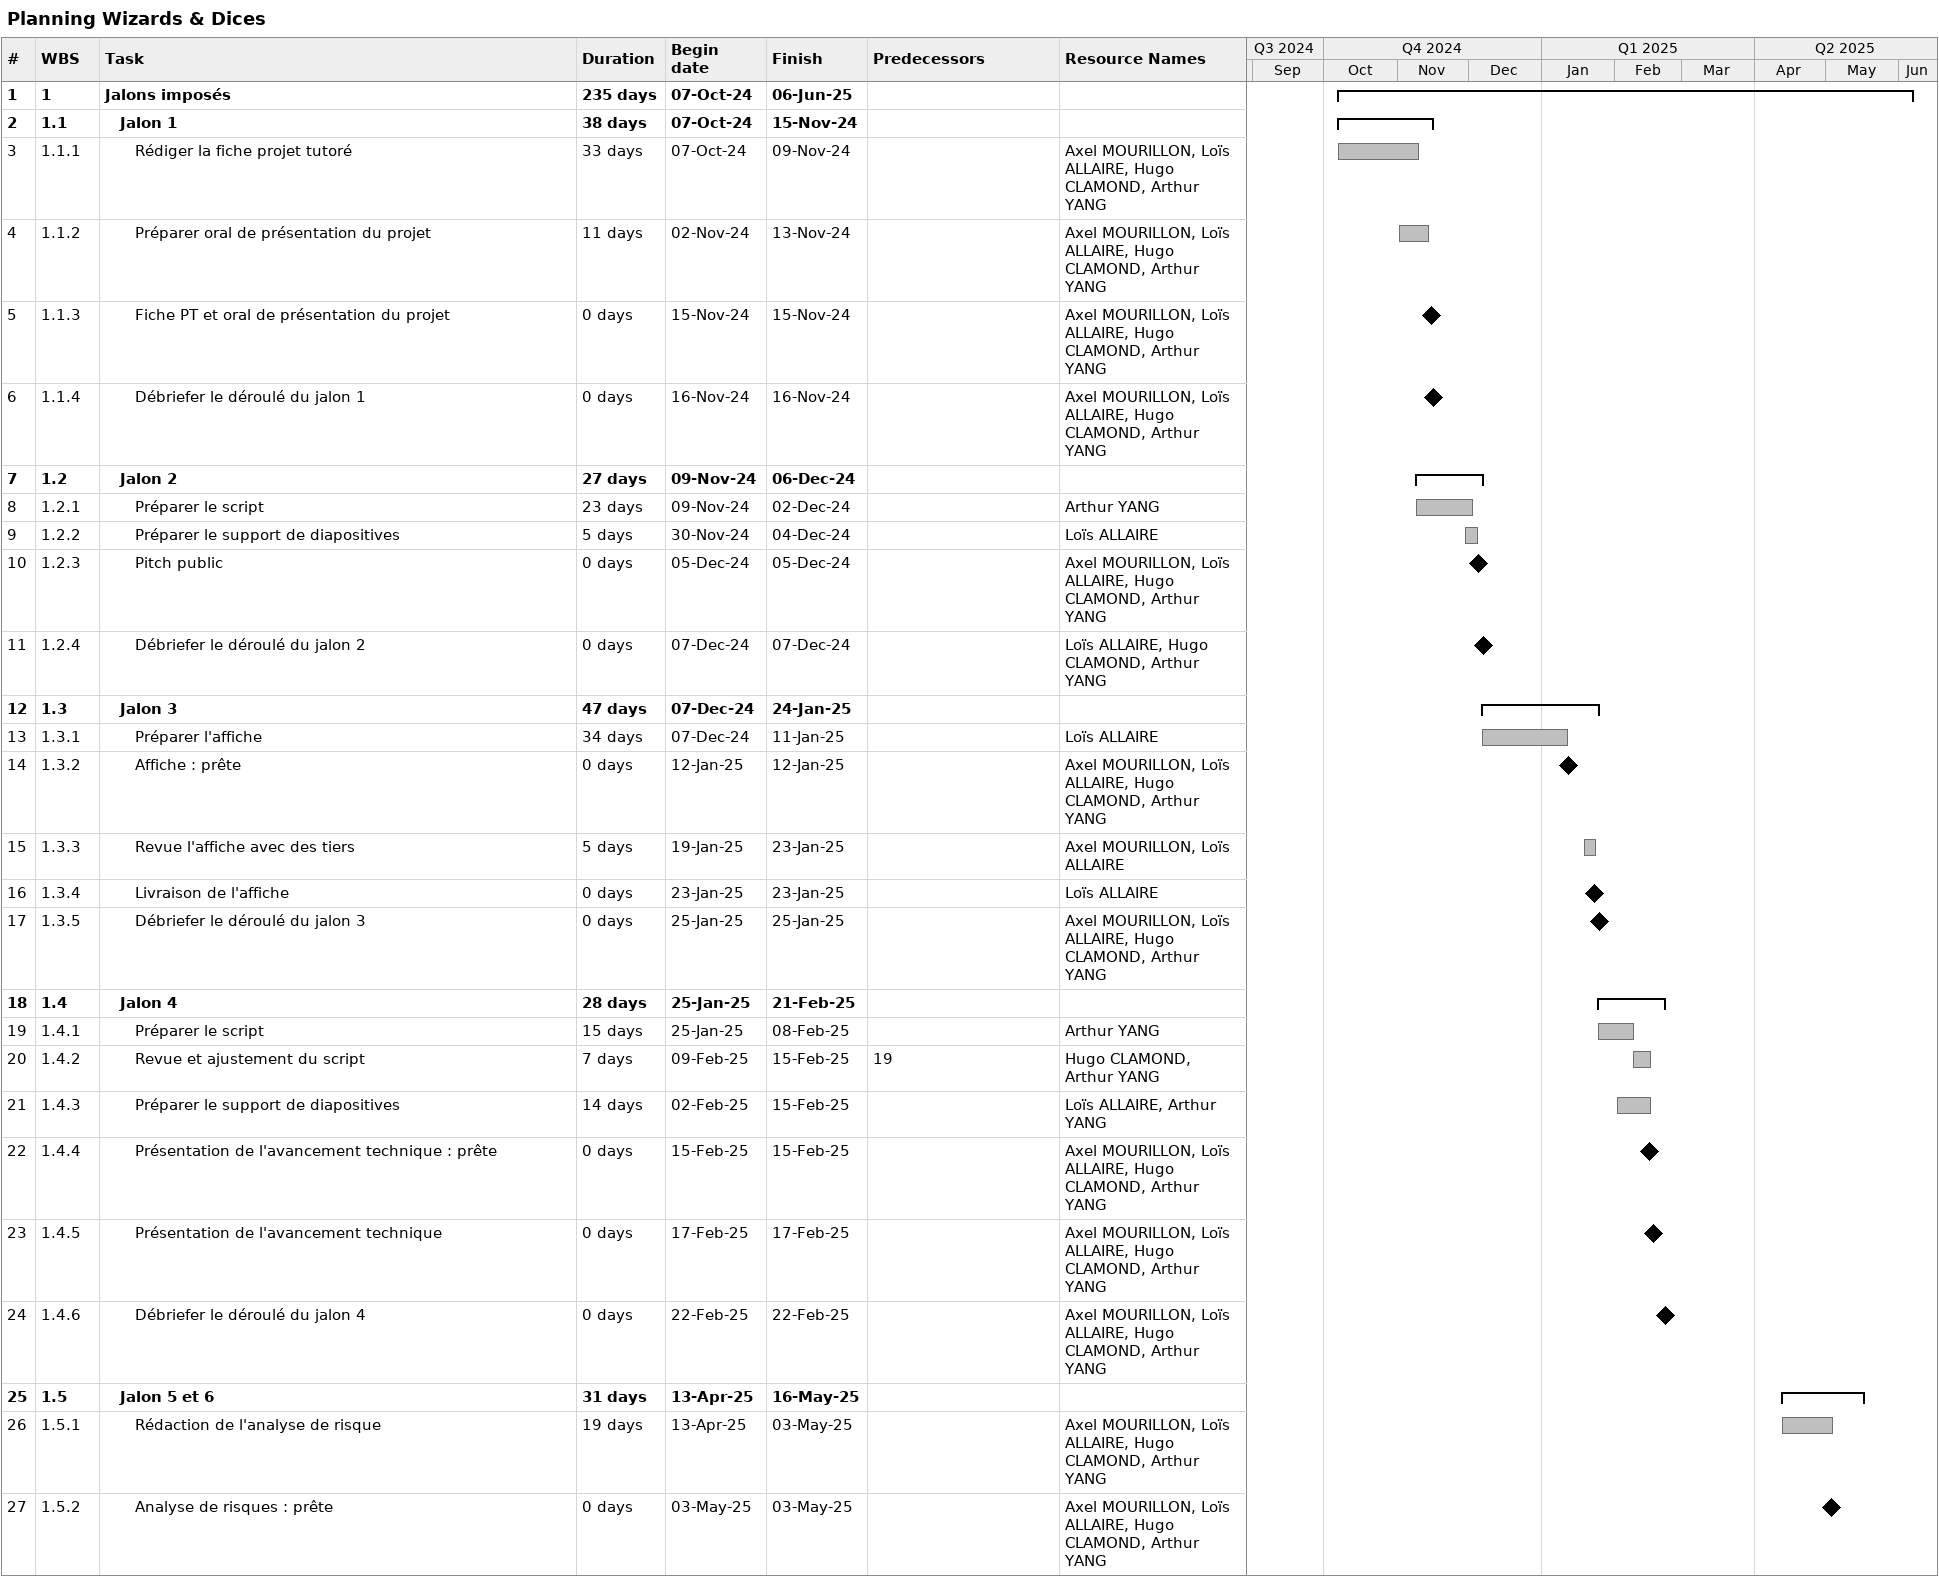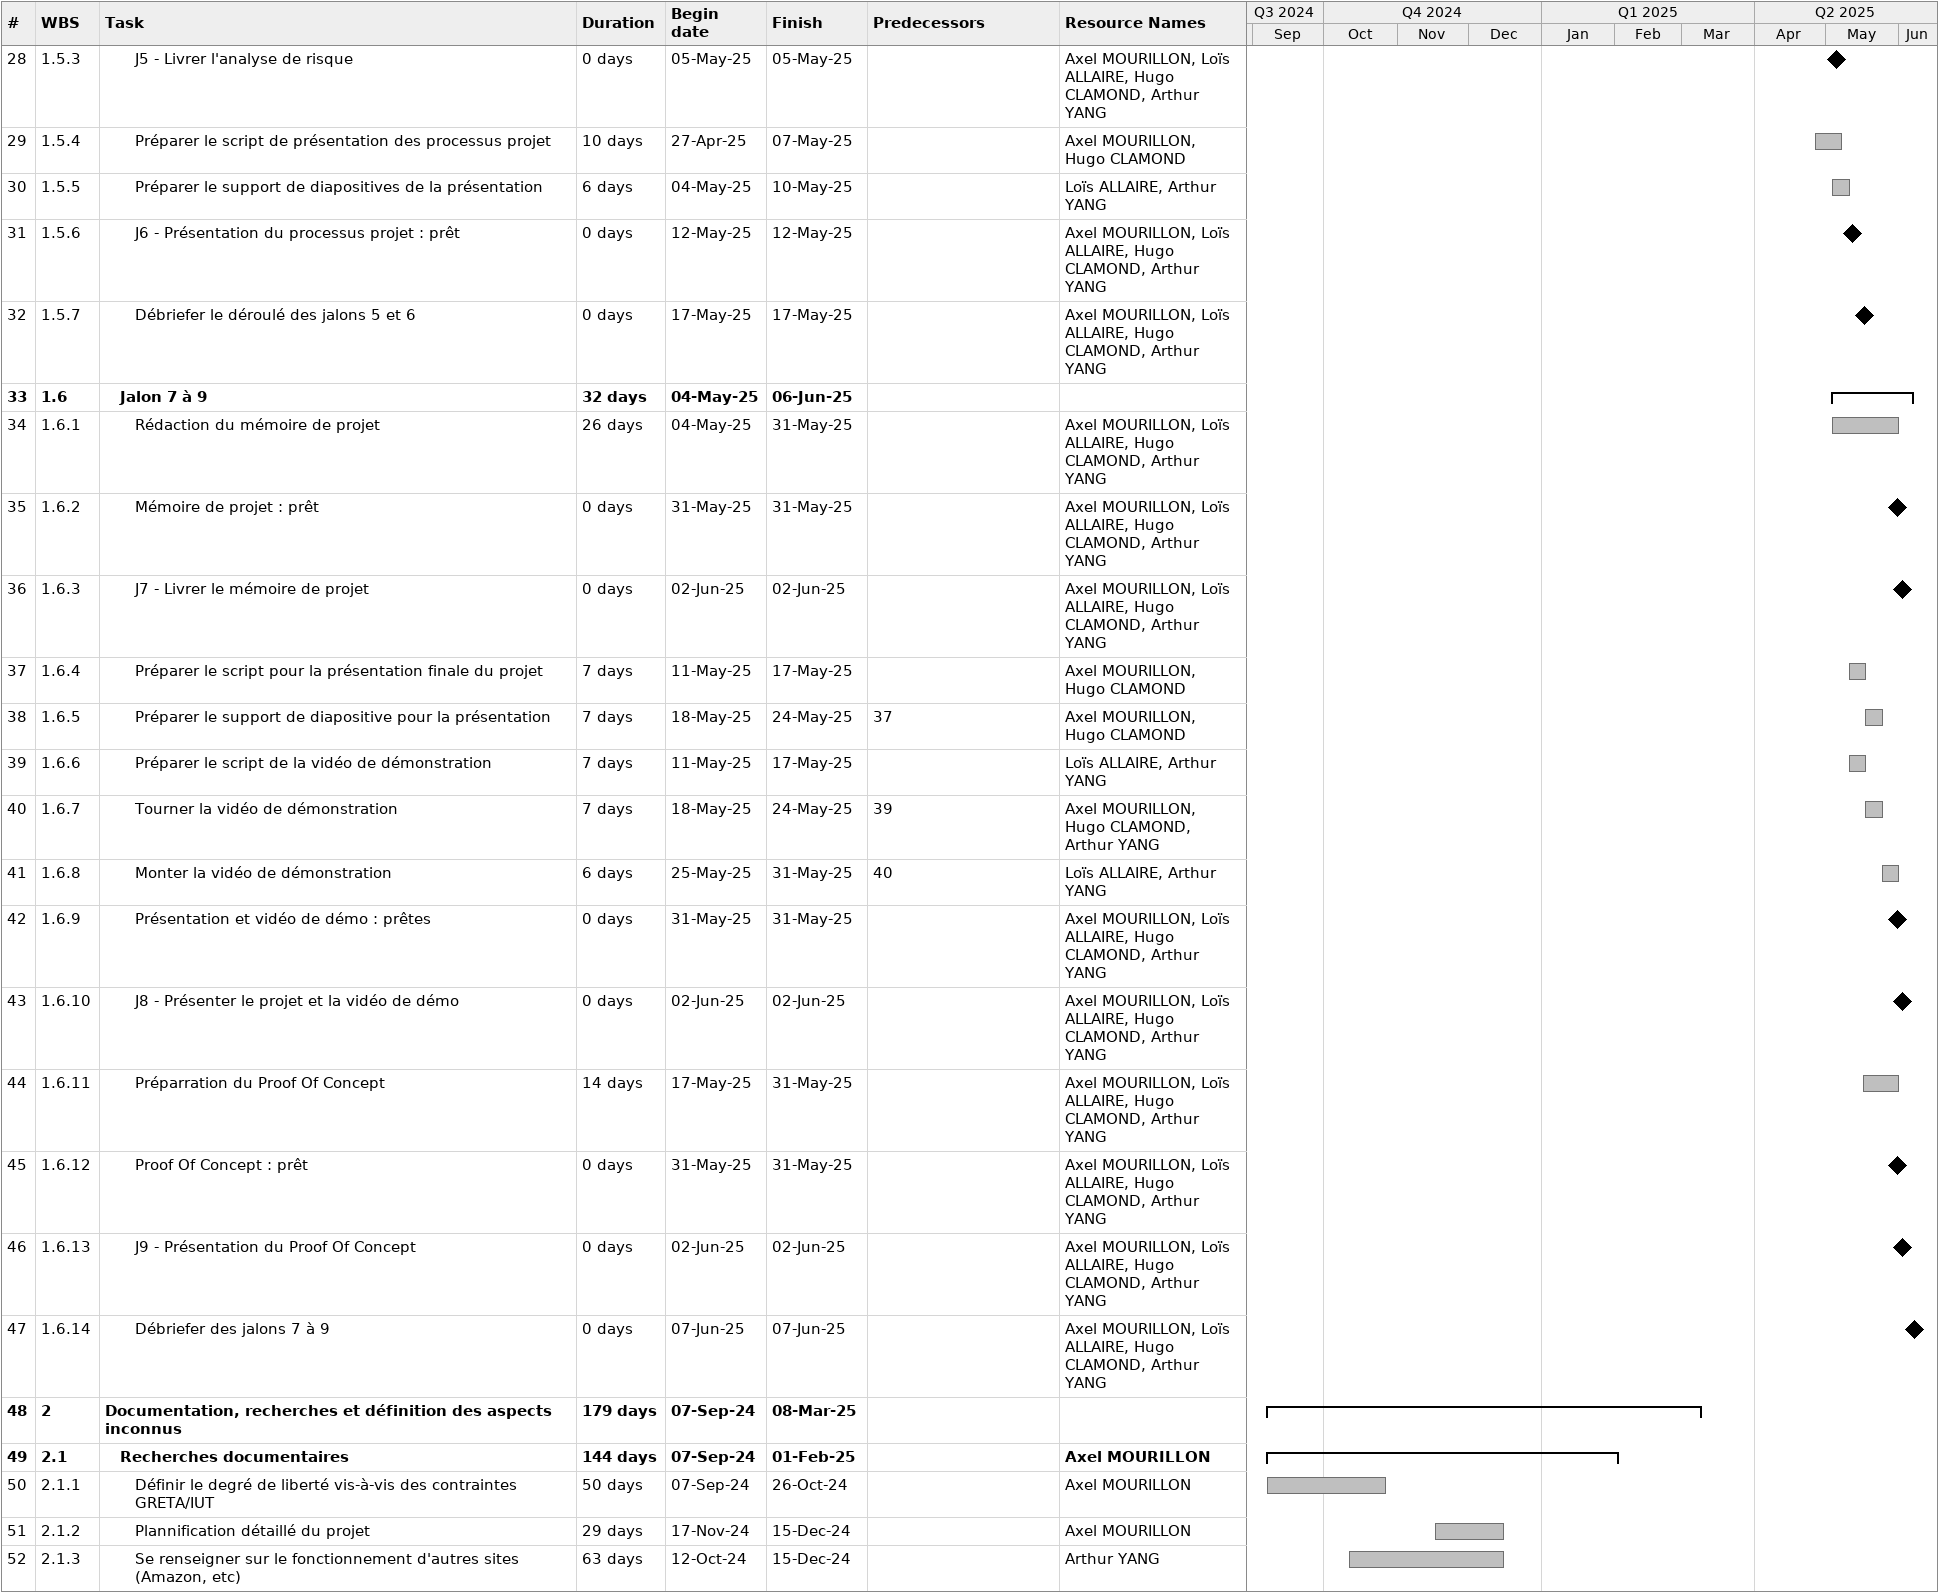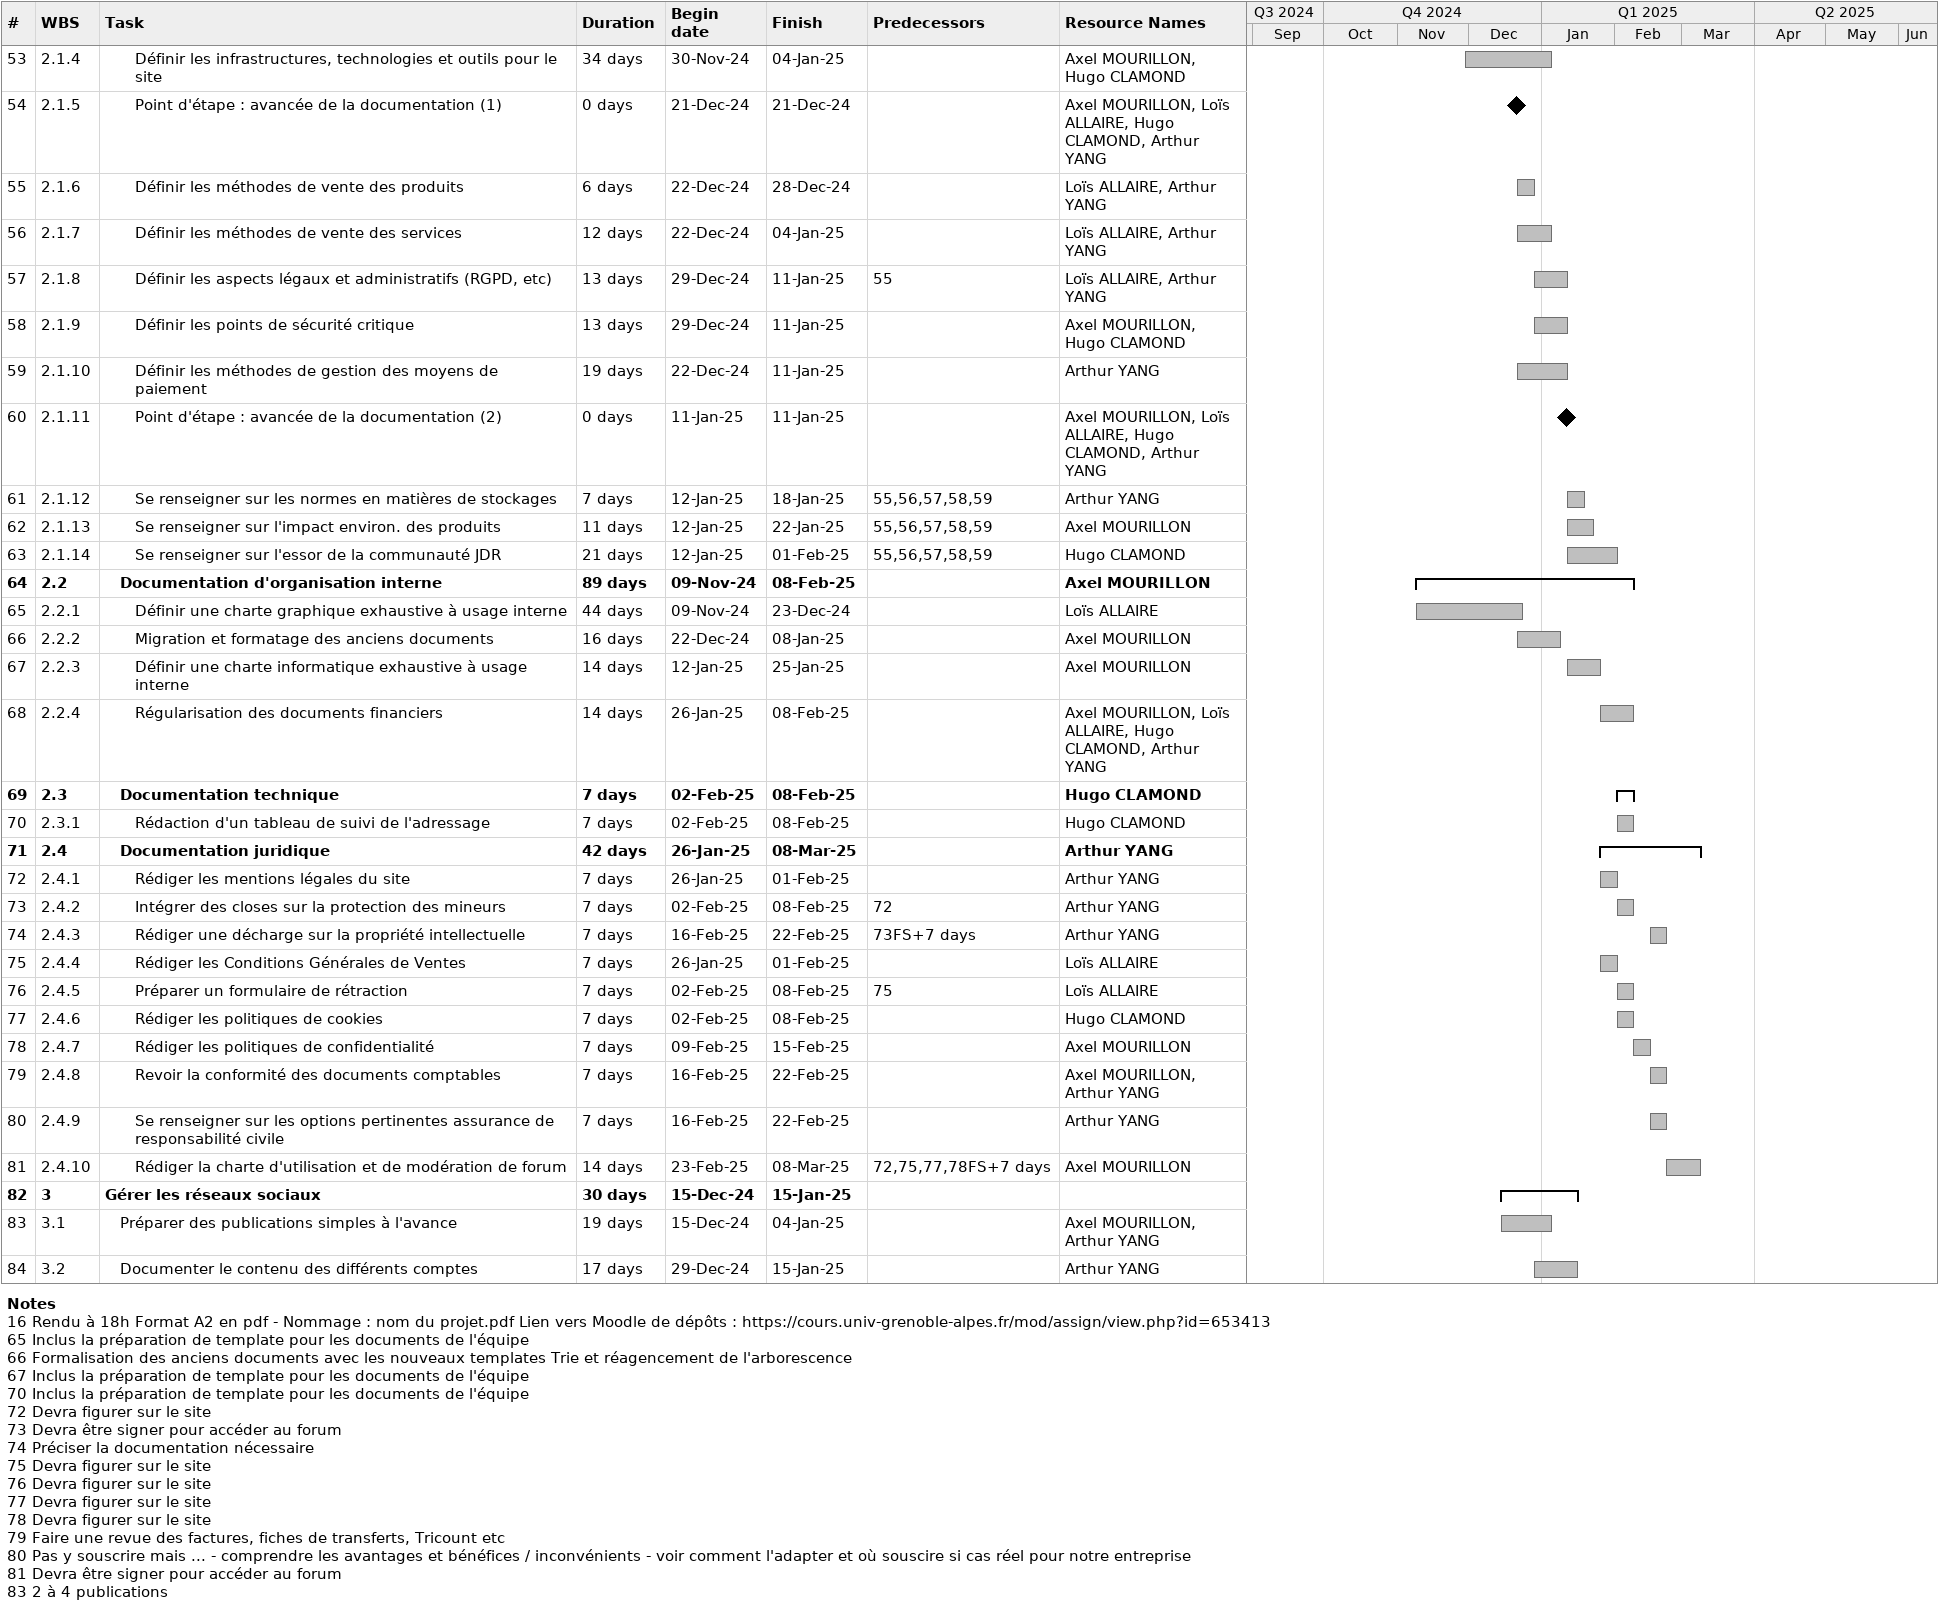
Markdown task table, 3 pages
Planning Wizards & Dices

| ID | WBS | Task | Duration | Start | Finish | Predecessors | Resources |
|---|---|---|---|---|---|---|---|
| 1 | 1 | **Jalons imposés** | 235d | 2024-10-07 | 2025-06-06 |  |  |
| 2 | 1.1 | **Jalon 1** | 38d | 2024-10-07 | 2024-11-15 |  |  |
| 3 | 1.1.1 | Rédiger la fiche projet tutoré | 33d | 2024-10-07 | 2024-11-09 |  | Axel MOURILLON, Loïs ALLAIRE, Hugo CLAMOND, Arthur YANG |
| 4 | 1.1.2 | Préparer oral de présentation du projet | 11d | 2024-11-02 | 2024-11-13 |  | Axel MOURILLON, Loïs ALLAIRE, Hugo CLAMOND, Arthur YANG |
| 5 | 1.1.3 | Fiche PT et oral de présentation du projet | 0d | 2024-11-15 | 2024-11-15 |  | Axel MOURILLON, Loïs ALLAIRE, Hugo CLAMOND, Arthur YANG |
| 6 | 1.1.4 | Débriefer le déroulé du jalon 1 | 0d | 2024-11-16 | 2024-11-16 |  | Axel MOURILLON, Loïs ALLAIRE, Hugo CLAMOND, Arthur YANG |
| 7 | 1.2 | **Jalon 2** | 27d | 2024-11-09 | 2024-12-06 |  |  |
| 8 | 1.2.1 | Préparer le script | 23d | 2024-11-09 | 2024-12-02 |  | Arthur YANG |
| 9 | 1.2.2 | Préparer le support de diapositives | 5d | 2024-11-30 | 2024-12-04 |  | Loïs ALLAIRE |
| 10 | 1.2.3 | Pitch public | 0d | 2024-12-05 | 2024-12-05 |  | Axel MOURILLON, Loïs ALLAIRE, Hugo CLAMOND, Arthur YANG |
| 11 | 1.2.4 | Débriefer le déroulé du jalon 2 | 0d | 2024-12-07 | 2024-12-07 |  | Loïs ALLAIRE, Hugo CLAMOND, Arthur YANG |
| 12 | 1.3 | **Jalon 3** | 47d | 2024-12-07 | 2025-01-24 |  |  |
| 13 | 1.3.1 | Préparer l'affiche | 34d | 2024-12-07 | 2025-01-11 |  | Loïs ALLAIRE |
| 14 | 1.3.2 | Affiche : prête | 0d | 2025-01-12 | 2025-01-12 |  | Axel MOURILLON, Loïs ALLAIRE, Hugo CLAMOND, Arthur YANG |
| 15 | 1.3.3 | Revue l'affiche avec des tiers | 5d | 2025-01-19 | 2025-01-23 |  | Axel MOURILLON, Loïs ALLAIRE |
| 16 | 1.3.4 | Livraison de l'affiche | 0d | 2025-01-23 | 2025-01-23 |  | Loïs ALLAIRE |
| 17 | 1.3.5 | Débriefer le déroulé du jalon 3 | 0d | 2025-01-25 | 2025-01-25 |  | Axel MOURILLON, Loïs ALLAIRE, Hugo CLAMOND, Arthur YANG |
| 18 | 1.4 | **Jalon 4** | 28d | 2025-01-25 | 2025-02-21 |  |  |
| 19 | 1.4.1 | Préparer le script | 15d | 2025-01-25 | 2025-02-08 |  | Arthur YANG |
| 20 | 1.4.2 | Revue et ajustement du script | 7d | 2025-02-09 | 2025-02-15 | 19 | Hugo CLAMOND, Arthur YANG |
| 21 | 1.4.3 | Préparer le support de diapositives | 14d | 2025-02-02 | 2025-02-15 |  | Loïs ALLAIRE, Arthur YANG |
| 22 | 1.4.4 | Présentation de l'avancement technique : prête | 0d | 2025-02-15 | 2025-02-15 |  | Axel MOURILLON, Loïs ALLAIRE, Hugo CLAMOND, Arthur YANG |
| 23 | 1.4.5 | Présentation de l'avancement technique | 0d | 2025-02-17 | 2025-02-17 |  | Axel MOURILLON, Loïs ALLAIRE, Hugo CLAMOND, Arthur YANG |
| 24 | 1.4.6 | Débriefer le déroulé du jalon 4 | 0d | 2025-02-22 | 2025-02-22 |  | Axel MOURILLON, Loïs ALLAIRE, Hugo CLAMOND, Arthur YANG |
| 25 | 1.5 | **Jalon 5 et 6** | 31d | 2025-04-13 | 2025-05-16 |  |  |
| 26 | 1.5.1 | Rédaction de l'analyse de risque | 19d | 2025-04-13 | 2025-05-03 |  | Axel MOURILLON, Loïs ALLAIRE, Hugo CLAMOND, Arthur YANG |
| 27 | 1.5.2 | Analyse de risques : prête | 0d | 2025-05-03 | 2025-05-03 |  | Axel MOURILLON, Loïs ALLAIRE, Hugo CLAMOND, Arthur YANG |
| 28 | 1.5.3 | J5 - Livrer l'analyse de risque | 0d | 2025-05-05 | 2025-05-05 |  | Axel MOURILLON, Loïs ALLAIRE, Hugo CLAMOND, Arthur YANG |
| 29 | 1.5.4 | Préparer le script de présentation des processus projet | 10d | 2025-04-27 | 2025-05-07 |  | Axel MOURILLON, Hugo CLAMOND |
| 30 | 1.5.5 | Préparer le support de diapositives de la présentation | 6d | 2025-05-04 | 2025-05-10 |  | Loïs ALLAIRE, Arthur YANG |
| 31 | 1.5.6 | J6 - Présentation du processus projet : prêt | 0d | 2025-05-12 | 2025-05-12 |  | Axel MOURILLON, Loïs ALLAIRE, Hugo CLAMOND, Arthur YANG |
| 32 | 1.5.7 | Débriefer le déroulé des jalons 5 et 6 | 0d | 2025-05-17 | 2025-05-17 |  | Axel MOURILLON, Loïs ALLAIRE, Hugo CLAMOND, Arthur YANG |
| 33 | 1.6 | **Jalon 7 à 9** | 32d | 2025-05-04 | 2025-06-06 |  |  |
| 34 | 1.6.1 | Rédaction du mémoire de projet | 26d | 2025-05-04 | 2025-05-31 |  | Axel MOURILLON, Loïs ALLAIRE, Hugo CLAMOND, Arthur YANG |
| 35 | 1.6.2 | Mémoire de projet : prêt | 0d | 2025-05-31 | 2025-05-31 |  | Axel MOURILLON, Loïs ALLAIRE, Hugo CLAMOND, Arthur YANG |
| 36 | 1.6.3 | J7 - Livrer le mémoire de projet | 0d | 2025-06-02 | 2025-06-02 |  | Axel MOURILLON, Loïs ALLAIRE, Hugo CLAMOND, Arthur YANG |
| 37 | 1.6.4 | Préparer le script pour la présentation finale du projet | 7d | 2025-05-11 | 2025-05-17 |  | Axel MOURILLON, Hugo CLAMOND |
| 38 | 1.6.5 | Préparer le support de diapositive pour la présentation | 7d | 2025-05-18 | 2025-05-24 | 37 | Axel MOURILLON, Hugo CLAMOND |
| 39 | 1.6.6 | Préparer le script de la vidéo de démonstration | 7d | 2025-05-11 | 2025-05-17 |  | Loïs ALLAIRE, Arthur YANG |
| 40 | 1.6.7 | Tourner la vidéo de démonstration | 7d | 2025-05-18 | 2025-05-24 | 39 | Axel MOURILLON, Hugo CLAMOND, Arthur YANG |
| 41 | 1.6.8 | Monter la vidéo de démonstration | 6d | 2025-05-25 | 2025-05-31 | 40 | Loïs ALLAIRE, Arthur YANG |
| 42 | 1.6.9 | Présentation et vidéo de démo : prêtes | 0d | 2025-05-31 | 2025-05-31 |  | Axel MOURILLON, Loïs ALLAIRE, Hugo CLAMOND, Arthur YANG |
| 43 | 1.6.10 | J8 - Présenter le projet et la vidéo de démo | 0d | 2025-06-02 | 2025-06-02 |  | Axel MOURILLON, Loïs ALLAIRE, Hugo CLAMOND, Arthur YANG |
| 44 | 1.6.11 | Préparration du Proof Of Concept | 14d | 2025-05-17 | 2025-05-31 |  | Axel MOURILLON, Loïs ALLAIRE, Hugo CLAMOND, Arthur YANG |
| 45 | 1.6.12 | Proof Of Concept : prêt | 0d | 2025-05-31 | 2025-05-31 |  | Axel MOURILLON, Loïs ALLAIRE, Hugo CLAMOND, Arthur YANG |
| 46 | 1.6.13 | J9 - Présentation du Proof Of Concept | 0d | 2025-06-02 | 2025-06-02 |  | Axel MOURILLON, Loïs ALLAIRE, Hugo CLAMOND, Arthur YANG |
| 47 | 1.6.14 | Débriefer des jalons 7 à 9 | 0d | 2025-06-07 | 2025-06-07 |  | Axel MOURILLON, Loïs ALLAIRE, Hugo CLAMOND, Arthur YANG |
| 48 | 2 | **Documentation, recherches et définition des aspects inconnus** | 179d | 2024-09-07 | 2025-03-08 |  |  |
| 49 | 2.1 | **Recherches documentaires** | 144d | 2024-09-07 | 2025-02-01 |  | Axel MOURILLON |
| 50 | 2.1.1 | Définir le degré de liberté vis-à-vis des contraintes GRETA/IUT | 50d | 2024-09-07 | 2024-10-26 |  | Axel MOURILLON |
| 51 | 2.1.2 | Plannification détaillé du projet | 29d | 2024-11-17 | 2024-12-15 |  | Axel MOURILLON |
| 52 | 2.1.3 | Se renseigner sur le fonctionnement d'autres sites (Amazon, etc) | 63d | 2024-10-12 | 2024-12-15 |  | Arthur YANG |
| 53 | 2.1.4 | Définir les infrastructures, technologies et outils pour le site | 34d | 2024-11-30 | 2025-01-04 |  | Axel MOURILLON, Hugo CLAMOND |
| 54 | 2.1.5 | Point d'étape : avancée de la documentation (1) | 0d | 2024-12-21 | 2024-12-21 |  | Axel MOURILLON, Loïs ALLAIRE, Hugo CLAMOND, Arthur YANG |
| 55 | 2.1.6 | Définir les méthodes de vente des produits | 6d | 2024-12-22 | 2024-12-28 |  | Loïs ALLAIRE, Arthur YANG |
| 56 | 2.1.7 | Définir les méthodes de vente des services | 12d | 2024-12-22 | 2025-01-04 |  | Loïs ALLAIRE, Arthur YANG |
| 57 | 2.1.8 | Définir les aspects légaux et administratifs (RGPD, etc) | 13d | 2024-12-29 | 2025-01-11 | 55 | Loïs ALLAIRE, Arthur YANG |
| 58 | 2.1.9 | Définir les points de sécurité critique | 13d | 2024-12-29 | 2025-01-11 |  | Axel MOURILLON, Hugo CLAMOND |
| 59 | 2.1.10 | Définir les méthodes de gestion des moyens de paiement | 19d | 2024-12-22 | 2025-01-11 |  | Arthur YANG |
| 60 | 2.1.11 | Point d'étape : avancée de la documentation (2) | 0d | 2025-01-11 | 2025-01-11 |  | Axel MOURILLON, Loïs ALLAIRE, Hugo CLAMOND, Arthur YANG |
| 61 | 2.1.12 | Se renseigner sur les normes en matières de stockages | 7d | 2025-01-12 | 2025-01-18 | 55, 56, 57, 58, 59 | Arthur YANG |
| 62 | 2.1.13 | Se renseigner sur l'impact environ. des produits | 11d | 2025-01-12 | 2025-01-22 | 55, 56, 57, 58, 59 | Axel MOURILLON |
| 63 | 2.1.14 | Se renseigner sur l'essor de la communauté JDR | 21d | 2025-01-12 | 2025-02-01 | 55, 56, 57, 58, 59 | Hugo CLAMOND |
| 64 | 2.2 | **Documentation d'organisation interne** | 89d | 2024-11-09 | 2025-02-08 |  | Axel MOURILLON |
| 65 | 2.2.1 | Définir une charte graphique exhaustive à usage interne | 44d | 2024-11-09 | 2024-12-23 |  | Loïs ALLAIRE |
| 66 | 2.2.2 | Migration et formatage des anciens documents | 16d | 2024-12-22 | 2025-01-08 |  | Axel MOURILLON |
| 67 | 2.2.3 | Définir une charte informatique exhaustive à usage interne | 14d | 2025-01-12 | 2025-01-25 |  | Axel MOURILLON |
| 68 | 2.2.4 | Régularisation des documents financiers | 14d | 2025-01-26 | 2025-02-08 |  | Axel MOURILLON, Loïs ALLAIRE, Hugo CLAMOND, Arthur YANG |
| 69 | 2.3 | **Documentation technique** | 7d | 2025-02-02 | 2025-02-08 |  | Hugo CLAMOND |
| 70 | 2.3.1 | Rédaction d'un tableau de suivi de l'adressage | 7d | 2025-02-02 | 2025-02-08 |  | Hugo CLAMOND |
| 71 | 2.4 | **Documentation juridique** | 42d | 2025-01-26 | 2025-03-08 |  | Arthur YANG |
| 72 | 2.4.1 | Rédiger les mentions légales du site | 7d | 2025-01-26 | 2025-02-01 |  | Arthur YANG |
| 73 | 2.4.2 | Intégrer des closes sur la protection des mineurs | 7d | 2025-02-02 | 2025-02-08 | 72 | Arthur YANG |
| 74 | 2.4.3 | Rédiger une décharge sur la propriété intellectuelle | 7d | 2025-02-16 | 2025-02-22 | 73FS+7d | Arthur YANG |
| 75 | 2.4.4 | Rédiger les Conditions Générales de Ventes | 7d | 2025-01-26 | 2025-02-01 |  | Loïs ALLAIRE |
| 76 | 2.4.5 | Préparer un formulaire de rétraction | 7d | 2025-02-02 | 2025-02-08 | 75 | Loïs ALLAIRE |
| 77 | 2.4.6 | Rédiger les politiques de cookies | 7d | 2025-02-02 | 2025-02-08 |  | Hugo CLAMOND |
| 78 | 2.4.7 | Rédiger les politiques de confidentialité | 7d | 2025-02-09 | 2025-02-15 |  | Axel MOURILLON |
| 79 | 2.4.8 | Revoir la conformité des documents comptables | 7d | 2025-02-16 | 2025-02-22 |  | Axel MOURILLON, Arthur YANG |
| 80 | 2.4.9 | Se renseigner sur les options pertinentes assurance de responsabilité civile | 7d | 2025-02-16 | 2025-02-22 |  | Arthur YANG |
| 81 | 2.4.10 | Rédiger la charte d'utilisation et de modération de forum | 14d | 2025-02-23 | 2025-03-08 | 72, 75, 77, 78FS+7d | Axel MOURILLON |
| 82 | 3 | **Gérer les réseaux sociaux** | 30d | 2024-12-15 | 2025-01-15 |  |  |
| 83 | 3.1 | Préparer des publications simples à l'avance | 19d | 2024-12-15 | 2025-01-04 |  | Axel MOURILLON, Arthur YANG |
| 84 | 3.2 | Documenter le contenu des différents comptes | 17d | 2024-12-29 | 2025-01-15 |  | Arthur YANG |

Notes
- 16: Rendu à 18h Format A2 en pdf - Nommage : nom du projet.pdf Lien vers Moodle de dépôts : https://cours.univ-grenoble-alpes.fr/mod/assign/view.php?id=653413
- 65: Inclus la préparation de template pour les documents de l'équipe
- 66: Formalisation des anciens documents avec les nouveaux templates Trie et réagencement de l'arborescence
- 67: Inclus la préparation de template pour les documents de l'équipe
- 70: Inclus la préparation de template pour les documents de l'équipe
- 72: Devra figurer sur le site
- 73: Devra être signer pour accéder au forum
- 74: Préciser la documentation nécessaire
- 75: Devra figurer sur le site
- 76: Devra figurer sur le site
- 77: Devra figurer sur le site
- 78: Devra figurer sur le site
- 79: Faire une revue des factures, fiches de transferts, Tricount etc
- 80: Pas y souscrire mais ... - comprendre les avantages et bénéfices / inconvénients - voir comment l'adapter et où souscire si cas réel pour notre entreprise
- 81: Devra être signer pour accéder au forum
- 83: 2 à 4 publications
